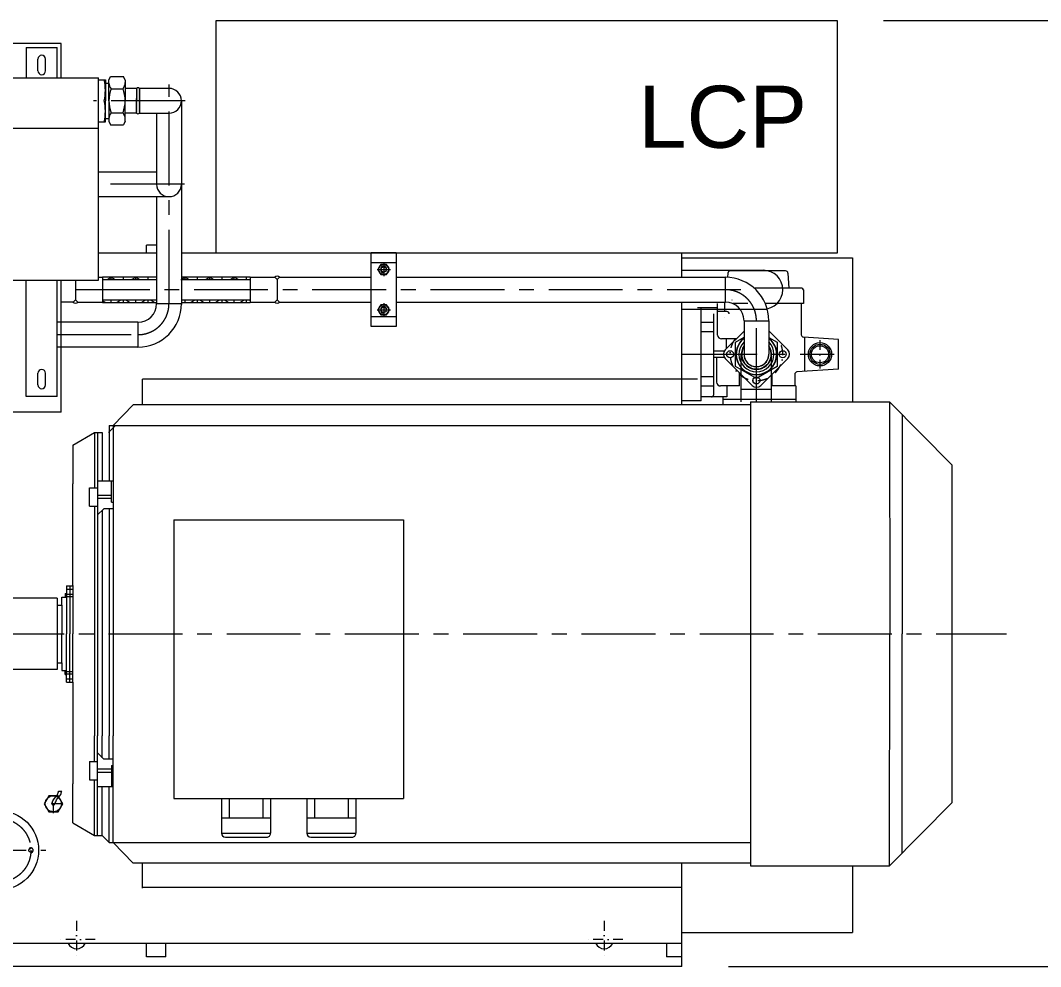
# Model space of a CAD drawing. Header units: millimetres. Extents: x 2 to 503272, y 1 to 383444.
# Drawn here: x 432358 to 465755, y 122308 to 153296 of the extents above; entities that cross this region are included whole.
import ezdxf

# ---------------------------------------------------------------- set-up
doc = ezdxf.new("R2010")
doc.units = ezdxf.units.MM
doc.header["$LTSCALE"] = 25.4
for name, pattern in [('ACAD_ISO02W100', [15, 12, -3]), ('CENTER', [50.8, 31.75, -6.35, 6.35, -6.35]), ('DASHDOT', [25.4, 12.7, -6.35, 0, -6.35])]:
    doc.linetypes.add(name, pattern=pattern)
doc.layers.get('Defpoints').update_dxf_attribs({"lineweight": 5})
for name, color, linetype, lineweight in [('06___ANNOTATIONS', 7, 'Continuous', 5), ('CAXA1', 5, 'CENTER', 5), ('CAXA3', 7, 'Continuous', 5), ('EB0', 7, 'Continuous', 5)]:
    doc.layers.add(name, color=color, linetype=linetype, lineweight=lineweight)
doc.styles.add('Roman', font='arial.ttf')
doc.styles.get("Standard").update_dxf_attribs({"font": 'arial.ttf'})
doc.dimstyles.new('ISO-25', dxfattribs={"dimscale": 30, "dimtxt": 38.1, "dimasz": 38.1, "dimexe": 50.8, "dimexo": 50.8, "dimgap": 15.875, "dimtad": 1, "dimtih": 1, "dimtoh": 1, "dimdec": 1, "dimlfac": 0.03937, "dimdsep": 46, "dimtxsty": 'Standard', "dimcen": 63.5, "dimclrd": 7, "dimclre": 7, "dimclrt": 7, "dimadec": 0, "dimazin": 0, "dimtfac": 1, "dimtdec": 1, "dimtmove": 0, "dimatfit": 3, "dimfxl": 25.4, "dimlwd": 5, "dimlwe": 5, "dimarcsym": 0})
pattern_1 = [(90, (-20316.3, 135573.08), (-403.225, 2e-14), []), (150, (-20316.3, 135573.08), (-201.6125, -349.2031), []), (210, (-20316.3, 135573.08), (201.6125, -349.2031), [])]

# ---------------------------------------------------------------- blocks, each defined once
blk = doc.blocks.new('*D53')
at = {"color": 7, "linetype": 'Continuous', "lineweight": 5, "transparency": 16777216}
for p, q in [((460615, 153296), (481078, 153296)), ((479554, 152153), (479554, 140418)), ((479554, 123451), (479554, 135186)), ((455535, 122308), (481078, 122308))]:
    blk.add_line(p, q, dxfattribs=at)
at = {"color": 7, "transparency": 16777216}
for points in [[(479364, 152153), (479745, 152153), (479554, 153296)], [(479364, 123451), (479745, 123451), (479554, 122308)]]:
    blk.add_solid(points, dxfattribs=at)
at = {"layer": 'Defpoints', "color": 0, "transparency": 16777216}
for p in [(459091, 153296), (454011, 122308), (479554, 122308)]:
    blk.add_point(p, dxfattribs=at)
at = {"color": 7, "lineweight": 5, "transparency": 16777216, "insert": (479554, 137802), "char_height": 4191, "attachment_point": 5, "style": 'Roman'}
blk.add_mtext('1220', dxfattribs=at)

msp = doc.modelspace()

# ---------------------------------------------------------------- hatches: boundary and pattern name
at = {"lineweight": 5}
h = msp.add_hatch(color=7, dxfattribs=at)
h.paths.add_polyline_path([(436155.17, 150663.27), (436256.4, 150663.27), (436256.4, 151070, 0.41221439), (436155.17, 151069.67)])
h.paths.add_polyline_path([(436256.4, 150663.27), (436155.17, 150663.27), (436155.17, 150256.87, 0.41221438), (436256.4, 150256.53)])
h = msp.add_hatch(dxfattribs=at)
h.set_pattern_fill('NET3', scale=127, angle=90, style=0)
h.set_pattern_definition(pattern_1)
h.paths.add_polyline_path([(436815.83, 144807.34), (436815.83, 144896.24), (435050.37, 144896.24), (435050.37, 144807.34)])
h.paths.add_polyline_path([(437628.63, 144896.24), (437628.63, 144807.34), (439876.37, 144807.34), (439876.37, 144896.24)])
h = msp.add_hatch(dxfattribs=at)
h.set_pattern_fill('NET3', scale=127, angle=90, style=0)
h.set_pattern_definition(pattern_1)
h.paths.add_polyline_path([(437628.63, 144146.25), (437628.63, 144057.35), (439876.37, 144057.35), (439876.37, 144146.25)])
h.paths.add_polyline_path([(436815.83, 144057.35), (436815.83, 144146.25), (435050.37, 144146.25), (435050.37, 144057.35)])

# ---------------------------------------------------------------- linework, layer by layer
at = {"color": 7, "lineweight": 5}
for p, q in [((438771.37, 153295.77), (459091.37, 153295.77)), ((438771.37, 145675.77), (438771.37, 153295.77)), ((459091.37, 153295.77), (459091.37, 145675.77)), ((437628.63, 150663.27), (437628.63, 143988.13)), ((436815.83, 150256.73), (436815.83, 148336.17)), ((436815.83, 150256.73), (436815.83, 147929.76)), ((434910.57, 148336.21), (436815.83, 148336.17)), ((434910.57, 147523.01), (437222.23, 147523.01)), ((436815.83, 147523.01), (436815.83, 144019.59)), ((436815.83, 145675.62), (434910.57, 145675.62)), ((436815.83, 145929.77), (436485.37, 145929.77)), ((436485.37, 145675.77), (436485.37, 145929.77)), ((454519.37, 145675.62), (437628.63, 145675.62)), ((443845, 143270.29), (443845, 145683.29)), ((444657.8, 145683.29), (443845, 145683.29)), ((444657.8, 145683.29), (444657.8, 143270.29)), ((454011.37, 144883.54), (454011.37, 145675.77)), ((443845, 145365.79), (444657.8, 145365.79)), ((444251.4, 145355.45), (444251.4, 144918.94)), ((454011.37, 145521.11), (459599.37, 145521.11)), ((459599.37, 145521.11), (459599.37, 140801.08)), ((444033.14, 145137.19), (444469.65, 145137.19)), ((454011.37, 145111.79), (456678.37, 145111.79)), ((455519.19, 145020.53), (455509.8, 144881.64)), ((457408.56, 145091.23), (455595.21, 145091.23)), ((457484.59, 145020.53), (457518.3, 144521.77)), ((434161.37, 144786.77), (434161.37, 144146.94)), ((434910.57, 144883.54), (435050.37, 144883.54)), ((435050.37, 144896.24), (435050.37, 144057.35)), ((435050.37, 144896.24), (436815.83, 144896.24)), ((435050.37, 144807.34), (436815.83, 144807.34)), ((437612.53, 144807.34), (439876.37, 144807.34)), ((437628.63, 144896.24), (439876.37, 144896.24)), ((439876.37, 144896.24), (439876.37, 144057.35)), ((439876.37, 144883.54), (440689.17, 144883.54)), ((440689.17, 144883.54), (440765.37, 144807.34)), ((440841.57, 144883.54), (440765.37, 144807.34)), ((440765.37, 144807.34), (440765.37, 144146.25)), ((440841.57, 144883.54), (443845, 144883.54)), ((444657.8, 144883.54), (455436.31, 144883.54)), ((455436.31, 144070.05), (455436.31, 144883.54)), ((457939.48, 144521.77), (456384.32, 144521.77)), ((457990.28, 144470.97), (457990.28, 144024.94)), ((434085.17, 144070.74), (433691.37, 144070.74)), ((434161.37, 144146.94), (434085.17, 144070.74)), ((434161.37, 144146.94), (434237.57, 144070.74)), ((434237.57, 144070.74), (435050.37, 144070.74)), ((435050.37, 144146.25), (436815.83, 144146.25)), ((435050.37, 144057.35), (436815.83, 144057.35)), ((436815.48, 144019.59), (437628.98, 144019.59)), ((437628.63, 144146.25), (439876.37, 144146.25)), ((437628.63, 144057.35), (439876.37, 144057.35)), ((439876.37, 144070.05), (440689.17, 144070.05)), ((440765.37, 144146.94), (440689.17, 144070.74)), ((440764.68, 144146.25), (440765.37, 144146.25)), ((440765.37, 144146.94), (440841.57, 144070.74)), ((440766.07, 144146.25), (440765.37, 144146.25)), ((440841.57, 144070.05), (443845, 144070.05)), ((444251.4, 144034.65), (444251.4, 143598.14)), ((444657.8, 144070.05), (455436.31, 144070.05)), ((454011.37, 140704.72), (454011.37, 144070.05)), ((455182.31, 142991.35), (455182.31, 144024.94)), ((455422.34, 143758.09), (455422.34, 144070.05)), ((455653.74, 144138.2), (455653.74, 144139.21)), ((456174.41, 144024.94), (455690.31, 144024.94)), ((457990.28, 144024.94), (456742.6, 144024.94)), ((457513.74, 144024.46), (457516.46, 144024.46)), ((457516.46, 144021.74), (457516.46, 144024.46)), ((457920.43, 144024.94), (457920.43, 143001.06)), ((444033.14, 143816.39), (444469.65, 143816.39)), ((454011.37, 143841.79), (456807.29, 143841.79)), ((455154.37, 143885.09), (454519.45, 143885.09)), ((454646.37, 140837.09), (454646.37, 143885.09)), ((455052.77, 141040.29), (455052.77, 143681.89)), ((455484.57, 143758.09), (455154.37, 143758.09)), ((436205.97, 143410.08), (433564.37, 143410.08)), ((436205.97, 143410.08), (436205.97, 142596.58)), ((444657.8, 143587.79), (443845, 143587.79)), ((455052.77, 143402.49), (454646.37, 143402.49)), ((455399.74, 143566.7), (455399.74, 143567.71)), ((456045.82, 143460.53), (456859.32, 143460.53)), ((456045.82, 143460.53), (456045.99, 142360.97)), ((456859.32, 143460.53), (456859.95, 142361.03)), ((444657.8, 143270.29), (443845, 143270.29)), ((455052.77, 143097.69), (454646.37, 143097.69)), ((455429.81, 142507.32), (456045.88, 143123.38)), ((456859.51, 143125.11), (457477.31, 142507.32)), ((455790.67, 142864.35), (455309.31, 142864.35)), ((455466.34, 142864.35), (455466.34, 142543.85)), ((455768.2, 142756.06), (456045.91, 142916.4)), ((455768.2, 141966.12), (455768.2, 142756.06)), ((456859.63, 142915.86), (457136.42, 142756.06)), ((457136.42, 142756.06), (457136.42, 141966.12)), ((459134.55, 142843.69), (457991.22, 142925.05)), ((458039.75, 141800.59), (458039.75, 142921.6)), ((459134.55, 141878.49), (459134.55, 142843.69)), ((436205.97, 142596.58), (433564.37, 142596.58)), ((455396.08, 142462.69), (455052.77, 142462.69)), ((455957.09, 140801.09), (455957.09, 142361.03)), ((456947.69, 140801.09), (456947.69, 142361.03)), ((455399.01, 142259.49), (455052.77, 142259.49)), ((455149.51, 142259.49), (455149.51, 141450.09)), ((456309.88, 141339.88), (455429.81, 142219.95)), ((456452.31, 141571.15), (455768.2, 141966.12)), ((457136.42, 141966.12), (456452.31, 141571.15)), ((456597.24, 141339.88), (457477.31, 142219.95)), ((455052.77, 141624.49), (454646.37, 141624.49)), ((455895.12, 141323.09), (455895.12, 141754.64)), ((456956.82, 141699.46), (456956.82, 141323.09)), ((457707.07, 141705.94), (457707.07, 141323.09)), ((459134.55, 141878.49), (457777.86, 141781.95)), ((454519.37, 141548.24), (436358.37, 141548.24)), ((436358.37, 140704.72), (436358.37, 141548.24)), ((455052.77, 141319.69), (454646.37, 141319.69)), ((455895.12, 141323.09), (455276.51, 141323.09)), ((455481.38, 141323.09), (455481.38, 140963.96)), ((457745.17, 141323.09), (456956.82, 141323.09)), ((457745.17, 141323.09), (457745.17, 140801.09)), ((455481.38, 140964.09), (454646.37, 140964.09)), ((455357.57, 140964.09), (455357.57, 140704.72)), ((455957.09, 141218.03), (456947.69, 141218.03)), ((435390.75, 140027.86), (436051.83, 140704.72)), ((456256.53, 140704.72), (436051.83, 140704.72)), ((454646.37, 140837.09), (454011.45, 140837.09)), ((457745.17, 140875.19), (455357.57, 140875.19)), ((456256.49, 140801.1), (456256.55, 125611.86)), ((433564.6, 134370.51), (430211.8, 134370.51)), ((433564.6, 134370.51), (433564.6, 132033.71)), ((433564.6, 132033.71), (430211.8, 132033.71)), ((434073.26, 131620.57), (434073.93, 128288.06)), ((434074.56, 127018.07), (434073.93, 128288.06)), ((433607.16, 128056.35), (433708.76, 128056.35)), ((437385.63, 127817.31), (444904.01, 127817.31)), ((438940.12, 127812.97), (438940.05, 126677.4)), ((439194.12, 127812.96), (439194.08, 127183.86)), ((440292.48, 127817.29), (440292.53, 127183.87)), ((440546.48, 127817.31), (440546.57, 126674.57)), ((441733.92, 127812.97), (441733.85, 126677.4)), ((441987.92, 127812.96), (441987.88, 127183.86)), ((443086.28, 127817.29), (443086.33, 127183.87)), ((443340.28, 127817.31), (443340.37, 126674.57)), ((438940.08, 127183.86), (440546.53, 127183.87)), ((441733.88, 127183.86), (443340.33, 127183.87)), ((438940.05, 126677.4), (440546.57, 126675.87)), ((441733.85, 126677.4), (443340.37, 126675.87)), ((439066.79, 126550.39), (440419.3, 126547.56)), ((441860.58, 126550.39), (443213.1, 126547.56)), ((436358.37, 124873.17), (436358.37, 125699.5)), ((454011.37, 122307.77), (454011.37, 125699.5)), ((459599.37, 125611.87), (459599.37, 123423.11)), ((454011.37, 123423.11), (459599.37, 123423.11)), ((453503.37, 123069.77), (453503.37, 122625.27)), ((454011.37, 122625.27), (453503.37, 122625.27))]:
    msp.add_line(p, q, dxfattribs=at)
at = {"color": 7, "linetype": 'DASHDOT', "lineweight": 5}
for p, q in [((458532.55, 142825.81), (458532.55, 141896.26)), ((433437.37, 127334.98), (433437.37, 127948.55)), ((433744.15, 127641.77), (433130.59, 127641.77)), ((434199.37, 123806.37), (434199.37, 122587.17)), ((451471.37, 123806.37), (451471.37, 122587.17)), ((434808.97, 123196.77), (433589.77, 123196.77)), ((452080.97, 123196.77), (450861.77, 123196.77))]:
    msp.add_line(p, q, dxfattribs=at)
at = {"color": 7, "lineweight": 5}
for points in [[(444156.08, 145302.29), (444060.76, 145137.19), (444156.08, 144972.09), (444346.72, 144972.09), (444442.04, 145137.19), (444346.72, 145302.29)], [(444156.08, 143981.49), (444060.76, 143816.39), (444156.08, 143651.29), (444346.72, 143651.29), (444442.04, 143816.39), (444346.72, 143981.49)], [(433284.97, 127905.73), (433132.57, 127641.77), (433284.97, 127377.8), (433589.77, 127377.8), (433742.17, 127641.77), (433589.77, 127905.73)]]:
    msp.add_lwpolyline(points, close=True, dxfattribs=at)
for centre, radius in [((444251.4, 145137.19), 165.1), ((444251.4, 145137.19), 86.36), ((444251.4, 143816.39), 165.1), ((444251.4, 143816.39), 86.36), ((458532.55, 142361.09), 381), ((458532.55, 142361.09), 330.2), ((458532.55, 142361.09), 279.4), ((455592.5, 142363.63), 114.3), ((457314.62, 142363.63), 114.3), ((456453.56, 141502.57), 114.3), ((433437.37, 127641.77), 263.96), ((431659.37, 126117.79), 1295.4)]:
    msp.add_circle(centre, radius, dxfattribs=at)
at = {"color": 7, "linetype": 'ACAD_ISO02W100', "lineweight": 5}
msp.add_circle((432700.77, 126117.79), 63.5, dxfattribs=at)
at = {"color": 7, "lineweight": 5}
for centre, radius, start, end in [((437222.23, 150663.27), 406.4, 270, 90), ((437222.23, 147929.76), 406.4, 180, 270), ((437222.23, 147929.76), 406.4, 270, 0), ((444251.4, 145137.19), 101.6, 0, 270), ((455595.21, 145015.39), 76.2, 90, 176.133913), ((456678.37, 144476.79), 635, 270, 90), ((457408.56, 145015.39), 76.2, 3.866087, 90), ((440765.37, 144807.34), 107.76, 45, 135), ((455436.31, 143460.53), 1423.01, 0, 90), ((457939.48, 144470.97), 50.8, 0, 90), ((434161.37, 144146.94), 107.76, 225, 315), ((436205.97, 144019.59), 609.51, 270, 0), ((436205.97, 144019.59), 1423.01, 270, 0), ((440765.37, 144146.25), 107.76, 225, 315), ((455436.31, 143460.53), 609.51, 0, 90), ((444251.4, 143816.39), 101.6, 0, 270), ((455484.57, 143681.89), 76.2, 0, 90), ((455309.31, 142991.35), 127, 180, 270), ((457996.63, 143001.06), 76.2, 180, 265.929706), ((456453.56, 142361.09), 669.08, 127.536348, 52.632226), ((456452.31, 142361.09), 660.4, 127.979284, 51.916094), ((456453.56, 142361.09), 572.98, 135.350466, 44.858222), ((456452.39, 142361.03), 495.3, 145.145101, 34.661965), ((456453.56, 142363.63), 482.6, 147.629607, 32.672054), ((455573.49, 142363.63), 203.2, 135, 225), ((456452.31, 142361.09), 406.4, 178.826313, 359.991821), ((456452.39, 142361.03), 406.4, 180, 0), ((456453.56, 142363.63), 406.4, 180.36628, 0.432249), ((457333.63, 142363.63), 203.2, 315, 45), ((457783.27, 141705.94), 76.2, 94.070294, 180), ((455276.51, 141450.09), 127, 180, 270), ((456453.56, 141483.57), 203.2, 225, 315), ((454976.57, 141040.29), 76.2, 270, 0), ((433437.37, 127641.77), 50.8, 141.024594, 0), ((439067.05, 126677.39), 127, 179.996391, 269.88002), ((440419.57, 126674.56), 127, 269.88002, 0.00467), ((441860.85, 126677.39), 127, 179.996391, 269.88002), ((443213.37, 126674.56), 127, 269.88002, 0.00467), ((434199.37, 123196.77), 304.8, 204.624318, 335.375682), ((451471.37, 123196.77), 304.8, 204.624318, 335.375682)]:
    msp.add_arc(centre, radius, start, end, dxfattribs=at)
at = {"color": 7, "linetype": 'DASHDOT', "lineweight": 5}
for start, end in [(118.169098, 118.327854), (61.672146, 61.96113), (144.356128, 28.327854)]:
    msp.add_arc((456453.56, 142361.09), 863.6, start, end, dxfattribs=at)
at = {"color": 7, "linetype": 'ACAD_ISO02W100', "lineweight": 5}
msp.add_arc((432700.77, 126117.79), 76.2, 267.903345, 180, dxfattribs=at)
at = {"color": 7, "lineweight": 5}
for points in [[(433386.57, 127641.77), (433441.25, 127768.26), (433574.94, 127948.52), (433607.16, 128056.35)], [(433488.17, 127641.77), (433542.85, 127768.26), (433676.54, 127948.52), (433708.76, 128056.35)]]:
    msp.add_spline(points, degree=3, dxfattribs=at)
for p in [(456452.31, 142361.09), (451471.37, 122891.97)]:
    msp.add_point(p, dxfattribs=at)
at = {"layer": 'CAXA1', "linetype": 'CENTER', "lineweight": 5, "ltscale": 3}
for p, q in [((437222.23, 144019.59), (437222.23, 151190.97)), ((437749.93, 150663.27), (434754.94, 150663.27)), ((435628.74, 150663.27), (435459.83, 150663.27)), ((437725.19, 147929.76), (434910.57, 147929.76)), ((455944.31, 144476.79), (433691.37, 144476.79)), ((456452.52, 140801.09), (456452.57, 143460.53)), ((433564.37, 143003.59), (436206.49, 143003.59)), ((454011.37, 142361.03), (458996.66, 142361.03)), ((415885.61, 133202.11), (464641.05, 133202.11)), ((430123.85, 126117.79), (433194.88, 126117.79))]:
    msp.add_line(p, q, dxfattribs=at)
msp.add_circle((431659.37, 126117.79), 1041.4, dxfattribs=at)
for centre, start, end in [((455436.31, 143460.79), 359.985175, 90), ((436206.23, 144019.59), 269.985175, 0)]:
    msp.add_arc(centre, 1016, start, end, dxfattribs=at)
at = {"layer": 'CAXA3', "color": 7, "linetype": 'Continuous', "lineweight": 5}
for p, q in [((433691.37, 152533.77), (418197.37, 152533.77)), ((432548.37, 152406.77), (433564.37, 152406.77)), ((432548.37, 152406.77), (432548.37, 151412.59)), ((433564.37, 151412.59), (433564.37, 152406.77)), ((433691.37, 151412.59), (433691.37, 152533.77)), ((432929.37, 151644.77), (432929.37, 152025.77)), ((433183.37, 151644.77), (433183.37, 152025.77)), ((416978.17, 151412.59), (434910.57, 151412.59)), ((434910.57, 144786.77), (434910.57, 151412.59)), ((434910.57, 151349.07), (435139.17, 151349.07)), ((435139.17, 151349.07), (435139.17, 150663.27)), ((435253.47, 151336.41), (435308.86, 151455.21)), ((435253.47, 150663.27), (435253.47, 151336.41)), ((435308.86, 151455.21), (435731.47, 151455.21)), ((435786.87, 151336.41), (435731.47, 151455.21)), ((435786.87, 151336.41), (435786.87, 150663.27)), ((435139.17, 151244.93), (435254.99, 151244.93)), ((435139.17, 151244.93), (435253.47, 151244.93)), ((435323.58, 151059.17), (435718.28, 151059.17)), ((436155.17, 151069.67), (435786.87, 151069.67)), ((436155.17, 151069.67), (436155.17, 150663.27)), ((437222.23, 151069.67), (436256.4, 151070)), ((436256.4, 151070), (436256.4, 150256.53)), ((435139.17, 149977.47), (435139.17, 150663.27)), ((435253.47, 150663.27), (435253.47, 149990.12)), ((435786.87, 149990.12), (435786.87, 150663.27)), ((436155.17, 150256.87), (436155.17, 150739.47)), ((434910.57, 149977.47), (435139.17, 149977.47)), ((435139.17, 150081.61), (435254.99, 150081.61)), ((435139.17, 150081.61), (435253.47, 150081.61)), ((435253.47, 149990.12), (435308.86, 149871.33)), ((435323.58, 150267.36), (435718.28, 150267.36)), ((435786.87, 149990.12), (435731.47, 149871.33)), ((436155.17, 150256.87), (435786.87, 150256.87)), ((436256.4, 150256.53), (437222.37, 150256.87)), ((416978.17, 149761.55), (434910.57, 149761.55)), ((435308.86, 149871.33), (435731.47, 149871.33)), ((416978.17, 144786.77), (434910.57, 144786.77)), ((432548.37, 140976.77), (432548.37, 144786.77)), ((433564.37, 140976.77), (433564.37, 144786.77)), ((433691.37, 140468.77), (433691.37, 144786.77)), ((432929.37, 141357.7), (432929.37, 141738.7)), ((433183.37, 141357.7), (433183.37, 141738.7)), ((433564.37, 140976.77), (432548.37, 140976.77)), ((433691.37, 140468.77), (432040.37, 140468.77))]:
    msp.add_line(p, q, dxfattribs=at)
for centre, radius, start, end in [((433056.37, 152025.77), 127, 0.000049, 180.000049), ((433056.37, 151644.77), 127, 179.999915, 359.999915), ((433577.07, 151006.17), 1562.1, 347.319617, 12.680383), ((436432.19, 150663.22), 1177.2, 160.345585, 179.997752), ((435575.14, 151257.19), 320.15, 182.194672, 218.207805), ((435466.71, 151257.19), 320.15, 321.792195, 359.999999), ((434609.67, 150663.22), 1177.2, 0.002248, 19.654415), ((436205.95, 151018.87), 71.83, 44.960773, 134.99144), ((433577.07, 150320.37), 1562.1, 347.319617, 12.680383), ((436432.19, 150663.31), 1177.2, 180.002248, 199.654415), ((434609.67, 150663.31), 1177.2, 340.345585, 359.997752), ((435575.14, 150069.35), 320.15, 141.792195, 177.805328), ((435466.71, 150069.35), 320.15, 0.000001, 38.207805), ((436205.95, 150307.67), 71.83, 225.00856, 315.039227), ((433056.37, 141738.7), 127, 0.000049, 180.000049), ((433056.37, 141357.7), 127, 179.999915, 359.999915)]:
    msp.add_arc(centre, radius, start, end, dxfattribs=at)
at = {"layer": 'EB0', "color": 7, "lineweight": 5}
for p, q in [((459091.37, 145675.77), (438771.37, 145675.77)), ((456256.49, 140801.1), (460812.21, 140801.08)), ((460812.21, 140801.08), (460815.8, 133205.52)), ((460812.21, 140801.08), (462845.18, 138737.36)), ((461218.8, 140388.33), (461222.2, 133205.71)), ((435241.11, 139803.52), (435466.95, 140027.86)), ((435263.75, 140027.86), (435263.24, 138205.91)), ((435263.75, 140027.86), (456256.79, 140027.86)), ((435390.75, 140027.86), (435390.9, 136534.61)), ((434074.56, 139386.15), (434783.91, 139803.71)), ((434783.79, 139803.63), (435037.91, 139803.52)), ((434783.79, 139803.63), (434783.79, 137984.09)), ((434885.51, 139803.63), (434884.57, 136534.61)), ((435037.91, 139803.52), (435037.91, 138205.59)), ((434074.56, 139386.15), (434073.93, 138116.15)), ((462845.18, 138737.86), (462845.18, 127675.59)), ((434073.26, 134783.64), (434073.93, 138116.15)), ((434620.7, 137983.78), (434884.99, 137984.28)), ((434620.7, 137382.97), (434620.7, 137983.78)), ((435390.83, 138206.1), (434885.05, 138205.36)), ((435343.07, 137514.99), (435343.07, 138206.03)), ((435343.07, 137633.27), (434884.89, 137632.83)), ((435343.07, 137734.87), (434884.92, 137734.43)), ((434620.7, 137382.97), (434884.82, 137382.97)), ((434783.79, 137382.97), (434783.79, 136534.61)), ((435085.71, 137303.67), (434884.73, 137098.22)), ((435390.87, 137303.67), (435085.71, 137303.67)), ((435262.99, 137303.67), (435262.78, 136534.61)), ((435343.07, 137514.99), (435390.86, 137514.99)), ((435037.91, 137254.8), (435037.91, 136534.61)), ((437385.63, 136935.91), (437385.63, 127817.31)), ((437385.63, 136935.91), (444904.01, 136935.91)), ((444904.01, 136935.91), (444904.01, 127817.31)), ((434783.79, 136534.61), (434783.79, 129869.6)), ((434884.57, 136534.61), (434884.57, 129869.6)), ((435037.91, 136534.61), (435037.91, 129869.6)), ((435262.78, 136534.61), (435262.78, 129869.6)), ((435390.9, 136534.61), (435390.9, 129869.6)), ((433870.06, 134782.89), (433871.75, 133202.11)), ((433870.06, 134782.89), (434073.26, 134782.89)), ((433870.06, 134782.89), (433871.75, 133202.11)), ((433870.06, 134782.89), (434073.26, 134782.89)), ((433870.18, 134673.17), (434073.25, 134673.17)), ((433870.18, 134673.17), (434073.25, 134673.17)), ((433971.66, 134782.89), (433971.47, 133202.11)), ((433971.66, 134782.89), (433971.47, 133202.11)), ((434073.26, 134783.64), (434073.07, 133202.11)), ((434073.26, 134783.64), (434073.07, 133202.11)), ((433716.99, 134148.01), (433716.99, 134402.01)), ((433716.99, 134402.01), (433870.47, 134401.88)), ((433716.99, 134148.01), (433716.99, 134402.01)), ((433716.99, 134402.01), (433870.47, 134401.88)), ((433818.62, 134528.92), (433818.62, 134401.92)), ((433818.62, 134528.92), (433870.33, 134528.9)), ((433818.62, 134528.92), (433818.62, 134401.92)), ((433818.62, 134528.92), (433870.33, 134528.9)), ((433870.36, 134503.5), (434073.22, 134503.39)), ((433870.36, 134503.5), (434073.22, 134503.39)), ((433870.44, 134427.3), (434073.22, 134427.26)), ((433870.44, 134427.3), (434073.22, 134427.26)), ((433564.6, 134149.59), (433716.99, 134149.59)), ((433564.6, 134149.59), (433716.99, 134149.59)), ((433716.99, 134148.01), (433717.04, 133202.11)), ((433716.99, 134148.01), (433717.04, 133202.11)), ((433716.99, 132256.21), (433717.04, 133202.11)), ((433716.99, 132256.21), (433717.04, 133202.11)), ((433870.06, 131621.32), (433871.75, 133202.11)), ((433870.06, 131621.32), (433871.75, 133202.11)), ((433971.66, 131621.33), (433971.47, 133202.11)), ((433971.66, 131621.33), (433971.47, 133202.11)), ((434073.26, 131620.57), (434073.07, 133202.11)), ((434073.26, 131620.57), (434073.07, 133202.11)), ((460812.21, 125611.88), (460815.8, 133207.44)), ((461218.8, 126024.62), (461222.2, 133207.25)), ((433564.6, 132254.63), (433716.99, 132254.63)), ((433564.6, 132254.63), (433716.99, 132254.63)), ((433716.99, 132256.21), (433716.99, 132002.21)), ((433716.99, 132256.21), (433716.99, 132002.21)), ((433716.99, 132002.21), (433870.47, 132002.33)), ((433716.99, 132002.21), (433870.47, 132002.33)), ((433818.62, 131875.29), (433818.62, 132002.29)), ((433818.62, 131875.29), (433818.62, 132002.29)), ((433870.44, 131976.92), (434073.22, 131976.95)), ((433870.44, 131976.92), (434073.22, 131976.95)), ((433818.62, 131875.29), (433870.33, 131875.32)), ((433818.62, 131875.29), (433870.33, 131875.32)), ((433870.06, 131621.32), (434073.26, 131621.34)), ((433870.06, 131621.32), (434073.26, 131621.34)), ((433870.18, 131731.05), (434073.25, 131731.05)), ((433870.18, 131731.05), (434073.25, 131731.05)), ((433870.36, 131900.72), (434073.22, 131900.83)), ((433870.36, 131900.72), (434073.22, 131900.83)), ((434783.79, 129021.24), (434783.79, 129869.6)), ((434885.51, 126600.58), (434884.57, 129869.6)), ((435037.91, 129149.41), (435037.91, 129869.6)), ((435262.99, 129100.55), (435262.78, 129869.6)), ((435390.75, 126376.36), (435390.9, 129869.6)), ((435085.71, 129100.55), (434884.73, 129305.99)), ((434620.7, 129021.24), (434884.82, 129021.24)), ((434620.7, 129021.24), (434620.7, 128420.44)), ((435390.87, 129100.55), (435085.71, 129100.55)), ((435343.07, 128770.95), (434884.89, 128771.39)), ((435343.07, 128669.35), (434884.92, 128669.79)), ((435343.07, 128889.23), (435390.86, 128889.23)), ((435343.07, 128889.23), (435343.07, 128198.19)), ((434620.7, 128420.44), (434884.99, 128419.93)), ((434783.79, 126600.58), (434783.79, 128420.13)), ((435390.83, 128198.12), (434885.05, 128198.85)), ((435037.91, 126600.7), (435037.91, 128198.63)), ((435263.75, 126376.36), (435263.24, 128198.3)), ((460812.21, 125611.88), (462845.18, 127675.59)), ((434074.56, 127018.07), (434783.91, 126600.51)), ((434783.79, 126600.58), (435037.91, 126600.7)), ((435037.91, 126600.7), (435263.75, 126376.36)), ((435263.75, 126376.36), (456262.05, 126371.08)), ((435390.75, 126376.36), (436051.83, 125699.5)), ((456256.53, 125699.5), (436051.83, 125699.5)), ((456256.49, 125611.86), (460812.21, 125611.88)), ((436358.37, 124911.29), (454011.37, 124911.29)), ((454011.37, 123069.77), (415149.37, 123069.77)), ((436485.37, 122625.27), (436485.37, 123069.77)), ((437120.37, 122625.27), (437120.37, 123069.77)), ((437120.37, 122625.27), (436485.37, 122625.27)), ((454011.37, 122307.77), (415149.37, 122307.77))]:
    msp.add_line(p, q, dxfattribs=at)

# ---------------------------------------------------------------- texts
at = {"layer": '06___ANNOTATIONS', "color": 7, "linetype": 'Continuous', "lineweight": 5, "insert": (452586.87, 150125.32), "char_height": 2031.996, "width": 109153.0252, "attachment_point": 4, "style": 'Roman'}
msp.add_mtext('LCP', dxfattribs=at)

# ---------------------------------------------------------------- dimensions: what is measured, and where the dimension line sits
at = {"color": 7, "lineweight": 5}
dim = msp.add_linear_dim(base=(479554.47, 122307.77), p1=(459091.37, 153295.77), p2=(454011.37, 122307.77), angle=90, dimstyle='ISO-25', override={"dimscale": 30, "dimtxt": 139.7, "dimpost": '\\X', "dimtxsty": 'Roman', "dimtofl": 1, "dimtmove": 1}, dxfattribs=at)
dim.commit()
dim.dimension.update_dxf_attribs({"geometry": '*D53', "text_midpoint": (479554.47, 137801.77), "dimtype": 160})

doc.saveas('drawing.dxf')
